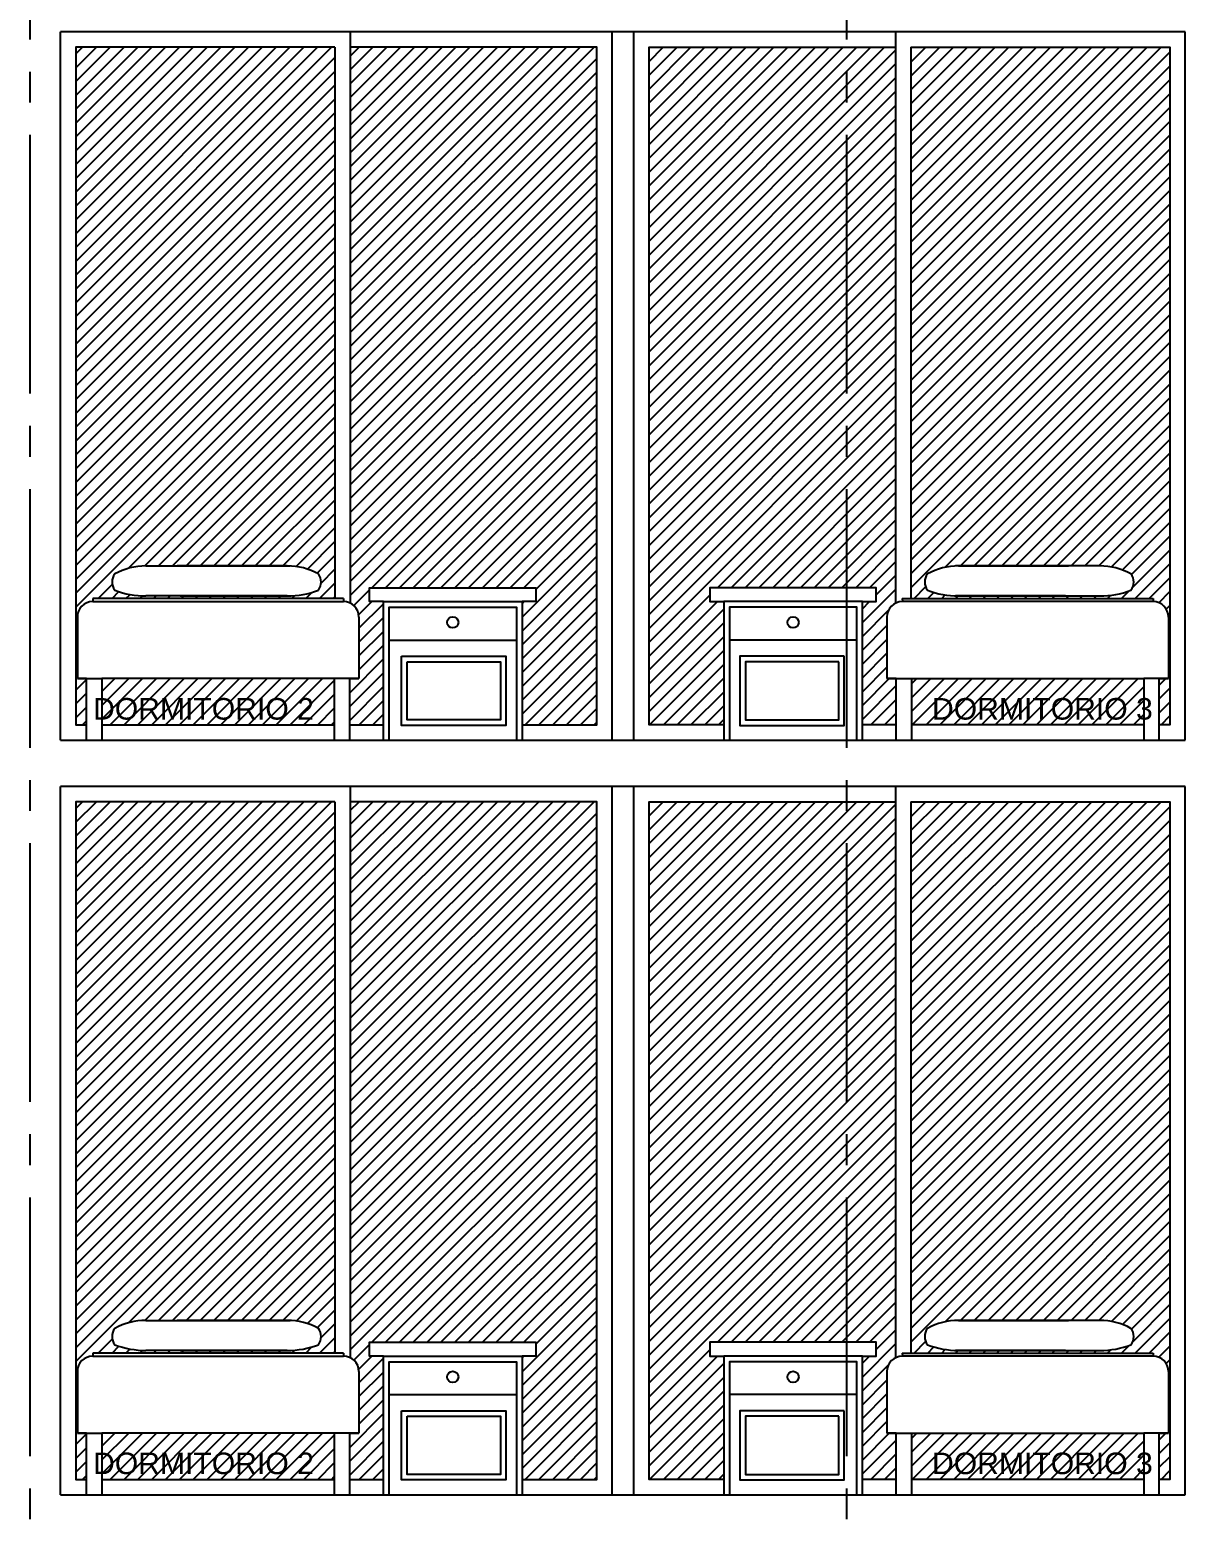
# Model space of a CAD drawing. Header units: millimetres. Extents: x 1217 to 2428, y 234 to 644.
# Drawn here: x 2234.819 to 2238.571, y 389.578 to 394.408 of the extents above; entities that cross this region are included whole.
import ezdxf

# ---------------------------------------------------------------- set-up
doc = ezdxf.new("R2010")
doc.units = ezdxf.units.MM
doc.linetypes.add('ACAD_ISO04W100', pattern=[30, 24, -3, 0, -3])
for name, color, linetype in [('0.1', 251, 'Continuous'), ('0.3', 6, 'Continuous'), ('Ejes', 8, 'Continuous'), ('MURO', 5, 'Continuous'), ('Texto', 1, 'Continuous')]:
    doc.layers.add(name, color=color, linetype=linetype)
doc.styles.get("Standard").update_dxf_attribs({"font": 'arial.ttf'})
pattern_1 = [(45, (422.4179387353875, -307.523548865638), (-0.02245064030267288, 0.02245064030267288), [])]
pattern_2 = [(45, (422.4179387353875, -305.0735486645704), (-0.02245064030267288, 0.02245064030267288), [])]

msp = doc.modelspace()

# ---------------------------------------------------------------- hatches: boundary and pattern name
at = {"layer": '0.1', "ltscale": 3}
h = msp.add_hatch(dxfattribs=at)
h.set_pattern_fill('ANSI31', color=256, scale=0.01)
h.set_pattern_definition(pattern_2)
edge = h.paths.add_edge_path()
edge.add_line((2235.809509860876, 394.3509925450456), (2234.968528561855, 394.3509925450456))
edge.add_line((2234.968528561855, 394.3509925450456), (2234.973099947954, 392.5009925454182))
edge.add_arc((2235.023099947954, 392.5009925454179), 0.0500000000001819, 90, 179.9999999997395, ccw=False)
edge.add_line((2235.023099947954, 392.5509925454181), (2235.023086129455, 392.5609925449453))
edge.add_line((2235.023086129455, 392.5609925449453), (2235.809509860876, 392.5609925454336))
edge.add_line((2235.809509860876, 392.5609925454336), (2235.809509860876, 394.3509925450456))
edge = h.paths.add_edge_path(flags=16)
edge.add_arc((2235.721483862543, 392.6145579475234), 0.04346014252858307, 322.3584972331713, 397.6415043925066)
edge.add_arc((2235.654944005065, 392.4562079557489), 0.2106576962042713, 61.3648222440488, 89.99999970130179)
edge.add_line((2235.654944006163, 392.6668656519531), (2235.297499618136, 392.6668656538499))
edge.add_line((2235.297499618136, 392.6668656538499), (2235.19590087464, 392.6668656538158))
edge.add_arc((2235.195900879705, 392.4562079576109), 0.2106576962048622, 90.0000013774749, 118.6351777559782)
edge.add_arc((2235.129361022226, 392.6145579493864), 0.04346014252840516, 142.3584956078494, 217.6415027675509)
edge.add_arc((2235.195900879704, 392.8537113336161), 0.2842281515700908, 249.1951985566897, 269.9999997013402)
edge.add_line((2235.195900878223, 392.569483182046), (2235.654944003854, 392.5694831801834))
edge.add_arc((2235.654944005065, 392.8537113317564), 0.284228151572961, 269.9999997558837, 290.8048014431884)
h.paths.add_polyline_path([(2235.807499947892, 392.3009925447271), (2235.053099947924, 392.300992544288), (2235.053099947924, 392.1509925450456), (2235.807499947892, 392.1509925450456)])
h.paths.add_polyline_path([(2235.003099947935, 392.3009925452319), (2234.973099947907, 392.3009925452319), (2234.973099947907, 392.5009925642814), (2234.968528561855, 394.3509925450456), (2234.968528561855, 392.1509925450456), (2235.003099947935, 392.1509925450456)])
edge = h.paths.add_edge_path()
edge.add_line((2236.659894773511, 394.3509925450456), (2235.859509860876, 394.3509925450456))
edge.add_line((2235.859509860876, 394.3509925450456), (2235.859509860876, 392.5458875755336))
edge.add_arc((2235.837499947861, 392.5009925454185), 0.04999999999972937, -3.257127900724299e-10, 63.88346839328062, ccw=False)
edge.add_line((2235.887499947861, 392.5009925454182), (2235.887499947908, 392.3009925452319))
edge.add_line((2235.887499947908, 392.3009925452319), (2235.85749994788, 392.3009925452319))
edge.add_line((2235.85749994788, 392.3009925452319), (2235.85749994788, 392.1509925450456))
edge.add_line((2235.85749994788, 392.1509925450456), (2235.967317507944, 392.1509925450456))
edge.add_line((2235.967317507944, 392.1509925450456), (2235.967317507944, 392.5509925438424))
edge.add_line((2235.967317507944, 392.5509925438424), (2235.922317507902, 392.5509925438424))
edge.add_line((2235.922317507902, 392.5509925438424), (2235.922317507902, 392.5959925437679))
edge.add_line((2235.922317507902, 392.5959925437679), (2236.417317507897, 392.5959925437679))
edge.add_line((2236.417317507897, 392.5959925437679), (2236.462317507939, 392.5959925437679))
edge.add_line((2236.462317507939, 392.5959925437679), (2236.462317507939, 392.5509925438424))
edge.add_line((2236.462317507939, 392.5509925438424), (2236.417317507897, 392.5509925438424))
edge.add_line((2236.417317507897, 392.5509925438424), (2236.417317507897, 392.1509925450456))
edge.add_line((2236.417317507897, 392.1509925450456), (2236.659894773511, 392.1509925450456))
edge.add_line((2236.659894773511, 392.1509925450456), (2236.659894773511, 394.3509925450456))
h = msp.add_hatch(dxfattribs=at)
h.set_pattern_fill('ANSI31', color=256, scale=0.01)
h.set_pattern_definition(pattern_2)
edge = h.paths.add_edge_path()
edge.add_line((2237.680279686146, 394.3509925450456), (2238.521260985167, 394.3509925450456))
edge.add_line((2238.521260985167, 394.3509925450456), (2238.516689599068, 392.5009925454182))
edge.add_arc((2238.466689599068, 392.5009925454179), 0.0500000000001819, 360.0000000002606, 450)
edge.add_line((2238.466689599068, 392.5509925454181), (2238.466703417567, 392.5609925449453))
edge.add_line((2238.466703417567, 392.5609925449453), (2237.680279686146, 392.5609925454336))
edge.add_line((2237.680279686146, 392.5609925454336), (2237.680279686146, 394.3509925450456))
edge = h.paths.add_edge_path(flags=16)
edge.add_arc((2237.768305684479, 392.6145579475234), 0.04346014252858307, 142.3584956074934, 217.6415027668287, ccw=False)
edge.add_arc((2237.834845541957, 392.4562079557489), 0.2106576962042713, 450.0000002986982, 478.6351777559512, ccw=False)
edge.add_line((2237.834845540859, 392.6668656519531), (2238.192289928887, 392.6668656538499))
edge.add_line((2238.192289928887, 392.6668656538499), (2238.293888672382, 392.6668656538158))
edge.add_arc((2238.293888667317, 392.4562079576109), 0.2106576962048622, 421.36482224402175, 449.9999986225251, ccw=False)
edge.add_arc((2238.360428524796, 392.6145579493864), 0.04346014252840516, 322.3584972324491, 397.6415043921505, ccw=False)
edge.add_arc((2238.293888667318, 392.8537113336161), 0.2842281515700908, 270.0000002986598, 290.8048014433102, ccw=False)
edge.add_line((2238.293888668799, 392.569483182046), (2237.834845543168, 392.5694831801834))
edge.add_arc((2237.834845541957, 392.8537113317564), 0.284228151572961, 249.1951985568116, 270.0000002441164, ccw=False)
h.paths.add_polyline_path([(2237.68228959913, 392.3009925447271), (2238.436689599098, 392.300992544288), (2238.436689599098, 392.1509925450456), (2237.68228959913, 392.1509925450456)])
h.paths.add_polyline_path([(2238.486689599087, 392.3009925452319), (2238.516689599115, 392.3009925452319), (2238.516689599115, 392.5009925642814), (2238.521260985167, 394.3509925450456), (2238.521260985167, 392.1509925450456), (2238.486689599087, 392.1509925450456)])
edge = h.paths.add_edge_path()
edge.add_line((2236.829894773511, 394.3509925450456), (2237.630279686146, 394.3509925450456))
edge.add_line((2237.630279686146, 394.3509925450456), (2237.630279686146, 392.5458875755336))
edge.add_arc((2237.652289599161, 392.5009925454185), 0.04999999999972937, 476.1165316067194, 540.0000000003257)
edge.add_line((2237.602289599161, 392.5009925454182), (2237.602289599114, 392.3009925452319))
edge.add_line((2237.602289599114, 392.3009925452319), (2237.632289599142, 392.3009925452319))
edge.add_line((2237.632289599142, 392.3009925452319), (2237.632289599142, 392.1509925450456))
edge.add_line((2237.632289599142, 392.1509925450456), (2237.522472039078, 392.1509925450456))
edge.add_line((2237.522472039078, 392.1509925450456), (2237.522472039078, 392.5509925438424))
edge.add_line((2237.522472039078, 392.5509925438424), (2237.56747203912, 392.5509925438424))
edge.add_line((2237.56747203912, 392.5509925438424), (2237.56747203912, 392.5959925437679))
edge.add_line((2237.56747203912, 392.5959925437679), (2237.072472039125, 392.5959925437679))
edge.add_line((2237.072472039125, 392.5959925437679), (2237.027472039083, 392.5959925437679))
edge.add_line((2237.027472039083, 392.5959925437679), (2237.027472039083, 392.5509925438424))
edge.add_line((2237.027472039083, 392.5509925438424), (2237.072472039125, 392.5509925438424))
edge.add_line((2237.072472039125, 392.5509925438424), (2237.072472039125, 392.1509925450456))
edge.add_line((2237.072472039125, 392.1509925450456), (2236.829894773511, 392.1509925450456))
edge.add_line((2236.829894773511, 392.1509925450456), (2236.829894773511, 394.3509925450456))
h = msp.add_hatch(dxfattribs=at)
h.set_pattern_fill('ANSI31', color=256, scale=0.01)
h.set_pattern_definition(pattern_1)
edge = h.paths.add_edge_path()
edge.add_line((2235.809509860876, 391.9009923439781), (2234.968528561855, 391.9009923439781))
edge.add_line((2234.968528561855, 391.9009923439781), (2234.973099947954, 390.0509923443506))
edge.add_arc((2235.023099947954, 390.0509923443504), 0.0500000000001819, 90, 179.9999999997395, ccw=False)
edge.add_line((2235.023099947954, 390.1009923443506), (2235.023086129455, 390.1109923438777))
edge.add_line((2235.023086129455, 390.1109923438777), (2235.809509860876, 390.110992344366))
edge.add_line((2235.809509860876, 390.110992344366), (2235.809509860876, 391.9009923439781))
edge = h.paths.add_edge_path(flags=16)
edge.add_arc((2235.721483862543, 390.1645577464558), 0.04346014252858307, 322.3584972331713, 397.6415043925066)
edge.add_arc((2235.654944005065, 390.0062077546813), 0.2106576962042713, 61.3648222440488, 89.99999970130179)
edge.add_line((2235.654944006163, 390.2168654508856), (2235.297499618136, 390.2168654527823))
edge.add_line((2235.297499618136, 390.2168654527823), (2235.19590087464, 390.2168654527482))
edge.add_arc((2235.195900879705, 390.0062077565433), 0.2106576962048622, 90.0000013774749, 118.6351777559782)
edge.add_arc((2235.129361022226, 390.1645577483188), 0.04346014252840516, 142.3584956078494, 217.6415027675509)
edge.add_arc((2235.195900879704, 390.4037111325486), 0.2842281515700908, 249.1951985566897, 269.9999997013402)
edge.add_line((2235.195900878223, 390.1194829809785), (2235.654944003854, 390.1194829791158))
edge.add_arc((2235.654944005065, 390.4037111306888), 0.284228151572961, 269.9999997558837, 290.8048014431884)
h.paths.add_polyline_path([(2235.807499947892, 389.8509923436596), (2235.053099947924, 389.8509923432204), (2235.053099947924, 389.700992343978), (2235.807499947892, 389.700992343978)])
h.paths.add_polyline_path([(2235.003099947935, 389.8509923441644), (2234.973099947907, 389.8509923441644), (2234.973099947907, 390.0509923632139), (2234.968528561855, 391.9009923439781), (2234.968528561855, 389.700992343978), (2235.003099947935, 389.700992343978)])
edge = h.paths.add_edge_path()
edge.add_line((2236.659894773511, 391.9009923439781), (2235.859509860876, 391.9009923439781))
edge.add_line((2235.859509860876, 391.9009923439781), (2235.859509860876, 390.095887374466))
edge.add_arc((2235.837499947861, 390.0509923443509), 0.04999999999972937, -3.257127900724299e-10, 63.88346839328062, ccw=False)
edge.add_line((2235.887499947861, 390.0509923443506), (2235.887499947908, 389.8509923441644))
edge.add_line((2235.887499947908, 389.8509923441644), (2235.85749994788, 389.8509923441644))
edge.add_line((2235.85749994788, 389.8509923441644), (2235.85749994788, 389.700992343978))
edge.add_line((2235.85749994788, 389.700992343978), (2235.967317507944, 389.700992343978))
edge.add_line((2235.967317507944, 389.700992343978), (2235.967317507944, 390.1009923427749))
edge.add_line((2235.967317507944, 390.1009923427749), (2235.922317507902, 390.1009923427749))
edge.add_line((2235.922317507902, 390.1009923427749), (2235.922317507902, 390.1459923427004))
edge.add_line((2235.922317507902, 390.1459923427004), (2236.417317507897, 390.1459923427004))
edge.add_line((2236.417317507897, 390.1459923427004), (2236.462317507939, 390.1459923427004))
edge.add_line((2236.462317507939, 390.1459923427004), (2236.462317507939, 390.1009923427749))
edge.add_line((2236.462317507939, 390.1009923427749), (2236.417317507897, 390.1009923427749))
edge.add_line((2236.417317507897, 390.1009923427749), (2236.417317507897, 389.700992343978))
edge.add_line((2236.417317507897, 389.700992343978), (2236.659894773511, 389.700992343978))
edge.add_line((2236.659894773511, 389.700992343978), (2236.659894773511, 391.9009923439781))
h = msp.add_hatch(dxfattribs=at)
h.set_pattern_fill('ANSI31', color=256, scale=0.01)
h.set_pattern_definition(pattern_1)
edge = h.paths.add_edge_path()
edge.add_line((2237.680279686146, 391.9009923439781), (2238.521260985167, 391.9009923439781))
edge.add_line((2238.521260985167, 391.9009923439781), (2238.516689599068, 390.0509923443506))
edge.add_arc((2238.466689599068, 390.0509923443504), 0.0500000000001819, 360.0000000002606, 450)
edge.add_line((2238.466689599068, 390.1009923443506), (2238.466703417567, 390.1109923438777))
edge.add_line((2238.466703417567, 390.1109923438777), (2237.680279686146, 390.110992344366))
edge.add_line((2237.680279686146, 390.110992344366), (2237.680279686146, 391.9009923439781))
edge = h.paths.add_edge_path(flags=16)
edge.add_arc((2237.768305684479, 390.1645577464558), 0.04346014252858307, 142.3584956074934, 217.6415027668287, ccw=False)
edge.add_arc((2237.834845541957, 390.0062077546813), 0.2106576962042713, 450.0000002986982, 478.6351777559512, ccw=False)
edge.add_line((2237.834845540859, 390.2168654508856), (2238.192289928887, 390.2168654527823))
edge.add_line((2238.192289928887, 390.2168654527823), (2238.293888672382, 390.2168654527482))
edge.add_arc((2238.293888667317, 390.0062077565433), 0.2106576962048622, 421.36482224402175, 449.9999986225251, ccw=False)
edge.add_arc((2238.360428524796, 390.1645577483188), 0.04346014252840516, 322.3584972324491, 397.6415043921505, ccw=False)
edge.add_arc((2238.293888667318, 390.4037111325486), 0.2842281515700908, 270.0000002986598, 290.8048014433102, ccw=False)
edge.add_line((2238.293888668799, 390.1194829809785), (2237.834845543168, 390.1194829791158))
edge.add_arc((2237.834845541957, 390.4037111306888), 0.284228151572961, 249.1951985568116, 270.0000002441164, ccw=False)
h.paths.add_polyline_path([(2237.68228959913, 389.8509923436596), (2238.436689599098, 389.8509923432204), (2238.436689599098, 389.700992343978), (2237.68228959913, 389.700992343978)])
h.paths.add_polyline_path([(2238.486689599087, 389.8509923441644), (2238.516689599115, 389.8509923441644), (2238.516689599115, 390.0509923632139), (2238.521260985167, 391.9009923439781), (2238.521260985167, 389.700992343978), (2238.486689599087, 389.700992343978)])
edge = h.paths.add_edge_path()
edge.add_line((2236.829894773511, 391.9009923439781), (2237.630279686146, 391.9009923439781))
edge.add_line((2237.630279686146, 391.9009923439781), (2237.630279686146, 390.095887374466))
edge.add_arc((2237.652289599161, 390.0509923443509), 0.04999999999972937, 476.1165316067194, 540.0000000003257)
edge.add_line((2237.602289599161, 390.0509923443506), (2237.602289599114, 389.8509923441644))
edge.add_line((2237.602289599114, 389.8509923441644), (2237.632289599142, 389.8509923441644))
edge.add_line((2237.632289599142, 389.8509923441644), (2237.632289599142, 389.700992343978))
edge.add_line((2237.632289599142, 389.700992343978), (2237.522472039078, 389.700992343978))
edge.add_line((2237.522472039078, 389.700992343978), (2237.522472039078, 390.1009923427749))
edge.add_line((2237.522472039078, 390.1009923427749), (2237.56747203912, 390.1009923427749))
edge.add_line((2237.56747203912, 390.1009923427749), (2237.56747203912, 390.1459923427004))
edge.add_line((2237.56747203912, 390.1459923427004), (2237.072472039125, 390.1459923427004))
edge.add_line((2237.072472039125, 390.1459923427004), (2237.027472039083, 390.1459923427004))
edge.add_line((2237.027472039083, 390.1459923427004), (2237.027472039083, 390.1009923427749))
edge.add_line((2237.027472039083, 390.1009923427749), (2237.072472039125, 390.1009923427749))
edge.add_line((2237.072472039125, 390.1009923427749), (2237.072472039125, 389.700992343978))
edge.add_line((2237.072472039125, 389.700992343978), (2236.829894773511, 389.700992343978))
edge.add_line((2236.829894773511, 389.700992343978), (2236.829894773511, 391.9009923439781))

# ---------------------------------------------------------------- linework, layer by layer
at = {"layer": '0.1', "linetype": 'ByBlock'}
for p, q in [((2235.83749994792, 392.560992545451, -3.203780983123054e-07), (2235.023086129455, 392.5609925449453, -3.203780983123054e-07)), ((2235.023099947955, 392.5509925443006, -3.203780983123054e-07), (2235.837486129419, 392.5509925443006, -3.203780983123054e-07)), ((2237.652289599102, 392.560992545451, -3.203780983123054e-07), (2238.466703417567, 392.5609925449453, -3.203780983123054e-07)), ((2238.466689599067, 392.5509925443006, -3.203780983123054e-07), (2237.652303417603, 392.5509925443006, -3.203780983123054e-07)), ((2234.973099947907, 392.5009925454182, -2.901142928210344e-07), (2234.973099947907, 392.3009925452319, -2.901142928210344e-07)), ((2235.887499947908, 392.5009925454182, -2.901142928210344e-07), (2235.887499947908, 392.3009925452319, -2.901142928210344e-07)), ((2237.602289599114, 392.5009925454182, -2.901142928210344e-07), (2237.602289599114, 392.3009925452319, -2.901142928210344e-07)), ((2238.516689599115, 392.5009925454182, -2.901142928210344e-07), (2238.516689599115, 392.3009925452319, -2.901142928210344e-07)), ((2234.973099947907, 392.3009925452319, -2.901142928210344e-07), (2235.053099947924, 392.3009925452319, -2.901142928210344e-07)), ((2235.003099947935, 392.3009925452319, -2.901142928210344e-07), (2234.973099947907, 392.3009925452319, -2.901142928210344e-07)), ((2235.003099947935, 392.1009925450456, -2.901142928210344e-07), (2235.003099947935, 392.3009925452319, -2.901142928210344e-07)), ((2235.053099947924, 392.3009925452319, -2.901142928210344e-07), (2235.053099947924, 392.1009925450456, -2.901142928210344e-07)), ((2235.887499947908, 392.3009925447737, -3.203780983123054e-07), (2235.053099947923, 392.300992544288, -3.203780983123054e-07)), ((2235.887499947908, 392.3009925452319, -2.901142928210344e-07), (2235.807499947892, 392.3009925452319, -2.901142928210344e-07)), ((2235.85749994788, 392.3009925452319, -2.901142928210344e-07), (2235.887499947908, 392.3009925452319, -2.901142928210344e-07)), ((2235.85749994788, 392.1009925450456, -2.901142928210344e-07), (2235.85749994788, 392.3009925452319, -2.901142928210344e-07)), ((2237.602289599114, 392.3009925452319, -2.901142928210344e-07), (2237.68228959913, 392.3009925452319, -2.901142928210344e-07)), ((2237.632289599142, 392.3009925452319, -2.901142928210344e-07), (2237.602289599114, 392.3009925452319, -2.901142928210344e-07)), ((2237.602289599114, 392.3009925447737, -3.203780983123054e-07), (2238.436689599099, 392.300992544288, -3.203780983123054e-07)), ((2237.632289599142, 392.1009925450456, -2.901142928210344e-07), (2237.632289599142, 392.3009925452319, -2.901142928210344e-07)), ((2238.436689599098, 392.3009925452319, -2.901142928210344e-07), (2238.436689599098, 392.1009925450456, -2.901142928210344e-07)), ((2238.516689599115, 392.3009925452319, -2.901142928210344e-07), (2238.436689599098, 392.3009925452319, -2.901142928210344e-07)), ((2238.486689599087, 392.3009925452319, -2.901142928210344e-07), (2238.516689599115, 392.3009925452319, -2.901142928210344e-07)), ((2238.486689599087, 392.1009925450456, -2.901142928210344e-07), (2238.486689599087, 392.3009925452319, -2.901142928210344e-07)), ((2235.83749994792, 390.1109923443834, -3.203780983123054e-07), (2235.023086129455, 390.1109923438777, -3.203780983123054e-07)), ((2235.023099947955, 390.100992343233, -3.203780983123054e-07), (2235.837486129419, 390.100992343233, -3.203780983123054e-07)), ((2237.652289599102, 390.1109923443834, -3.203780983123054e-07), (2238.466703417567, 390.1109923438777, -3.203780983123054e-07)), ((2238.466689599067, 390.100992343233, -3.203780983123054e-07), (2237.652303417603, 390.100992343233, -3.203780983123054e-07)), ((2234.973099947907, 390.0509923443506, -2.901142928210344e-07), (2234.973099947907, 389.8509923441644, -2.901142928210344e-07)), ((2235.887499947908, 390.0509923443506, -2.901142928210344e-07), (2235.887499947908, 389.8509923441644, -2.901142928210344e-07)), ((2237.602289599114, 390.0509923443506, -2.901142928210344e-07), (2237.602289599114, 389.8509923441644, -2.901142928210344e-07)), ((2238.516689599115, 390.0509923443506, -2.901142928210344e-07), (2238.516689599115, 389.8509923441644, -2.901142928210344e-07)), ((2234.973099947907, 389.8509923441644, -2.901142928210344e-07), (2235.053099947924, 389.8509923441644, -2.901142928210344e-07)), ((2235.003099947935, 389.8509923441644, -2.901142928210344e-07), (2234.973099947907, 389.8509923441644, -2.901142928210344e-07)), ((2235.003099947935, 389.6509923439781, -2.901142928210344e-07), (2235.003099947935, 389.8509923441644, -2.901142928210344e-07)), ((2235.887499947908, 389.8509923437062, -3.203780983123054e-07), (2235.053099947923, 389.8509923432204, -3.203780983123054e-07)), ((2235.053099947924, 389.8509923441644, -2.901142928210344e-07), (2235.053099947924, 389.6509923439781, -2.901142928210344e-07)), ((2235.887499947908, 389.8509923441644, -2.901142928210344e-07), (2235.807499947892, 389.8509923441644, -2.901142928210344e-07)), ((2235.85749994788, 389.8509923441644, -2.901142928210344e-07), (2235.887499947908, 389.8509923441644, -2.901142928210344e-07)), ((2235.85749994788, 389.6509923439781, -2.901142928210344e-07), (2235.85749994788, 389.8509923441644, -2.901142928210344e-07)), ((2237.602289599114, 389.8509923441644, -2.901142928210344e-07), (2237.68228959913, 389.8509923441644, -2.901142928210344e-07)), ((2237.602289599114, 389.8509923437062, -3.203780983123054e-07), (2238.436689599099, 389.8509923432204, -3.203780983123054e-07)), ((2237.632289599142, 389.8509923441644, -2.901142928210344e-07), (2237.602289599114, 389.8509923441644, -2.901142928210344e-07)), ((2237.632289599142, 389.6509923439781, -2.901142928210344e-07), (2237.632289599142, 389.8509923441644, -2.901142928210344e-07)), ((2238.436689599098, 389.8509923441644, -2.901142928210344e-07), (2238.436689599098, 389.6509923439781, -2.901142928210344e-07)), ((2238.516689599115, 389.8509923441644, -2.901142928210344e-07), (2238.436689599098, 389.8509923441644, -2.901142928210344e-07)), ((2238.486689599087, 389.8509923441644, -2.901142928210344e-07), (2238.516689599115, 389.8509923441644, -2.901142928210344e-07)), ((2238.486689599087, 389.6509923439781, -2.901142928210344e-07), (2238.486689599087, 389.8509923441644, -2.901142928210344e-07))]:
    msp.add_line(p, q, dxfattribs=at)
at = {"layer": '0.1'}
for p, q in [((2235.807499947892, 392.3009925452319, -2.901142928210344e-07), (2235.807499947892, 392.1009925450456, -2.901142928210344e-07)), ((2237.68228959913, 392.3009925452319, -2.901142928210344e-07), (2237.68228959913, 392.1009925450456, -2.901142928210344e-07)), ((2235.807499947892, 389.8509923441644, -2.901142928210344e-07), (2235.807499947892, 389.6509923439781, -2.901142928210344e-07)), ((2237.68228959913, 389.8509923441644, -2.901142928210344e-07), (2237.68228959913, 389.6509923439781, -2.901142928210344e-07))]:
    msp.add_line(p, q, dxfattribs=at)
at = {"layer": '0.1', "ltscale": 3, "elevation": -3.203780983123054e-07}
for points in [[(2235.859509860876, 394.4009925450456), (2235.859509860876, 392.5458875755336)], [(2237.630279686146, 394.4009925450456), (2237.630279686146, 392.5458875755336)], [(2235.809509860876, 394.3509925450456), (2234.968528561855, 394.3509925450456), (2234.968528561855, 392.1509925450456), (2235.003099947935, 392.1509925450456)], [(2235.809509860876, 394.3509925450456), (2235.809509860876, 392.5609925454336)], [(2236.417317507897, 392.1509925450456), (2236.659894773511, 392.1509925450456), (2236.659894773511, 394.3509925450456), (2235.859509860876, 394.3509925450456)], [(2237.072472039125, 392.1509925450456), (2236.829894773511, 392.1509925450456), (2236.829894773511, 394.3509925450456), (2237.630279686146, 394.3509925450456)], [(2237.680279686146, 394.3509925450456), (2238.521260985167, 394.3509925450456), (2238.521260985167, 392.1509925450456), (2238.486689599087, 392.1509925450456)], [(2237.680279686146, 394.3509925450456), (2237.680279686146, 392.5609925454336)], [(2235.053099947924, 392.1509925450456), (2235.807499947892, 392.1509925450456)], [(2235.85749994788, 392.1509925450456), (2235.967317507944, 392.1509925450456)], [(2237.632289599142, 392.1509925450456), (2237.522472039078, 392.1509925450456)], [(2238.436689599098, 392.1509925450456), (2237.68228959913, 392.1509925450456)], [(2235.859509860876, 391.950992343978), (2235.859509860876, 390.095887374466)], [(2237.630279686146, 391.950992343978), (2237.630279686146, 390.095887374466)], [(2235.809509860876, 391.9009923439781), (2234.968528561855, 391.9009923439781), (2234.968528561855, 389.700992343978), (2235.003099947935, 389.700992343978)], [(2235.809509860876, 391.9009923439781), (2235.809509860876, 390.110992344366)], [(2236.417317507897, 389.700992343978), (2236.659894773511, 389.700992343978), (2236.659894773511, 391.9009923439781), (2235.859509860876, 391.9009923439781)], [(2237.072472039125, 389.700992343978), (2236.829894773511, 389.700992343978), (2236.829894773511, 391.9009923439781), (2237.630279686146, 391.9009923439781)], [(2237.680279686146, 391.9009923439781), (2238.521260985167, 391.9009923439781), (2238.521260985167, 389.700992343978), (2238.486689599087, 389.700992343978)], [(2237.680279686146, 391.9009923439781), (2237.680279686146, 390.110992344366)], [(2235.053099947924, 389.700992343978), (2235.807499947892, 389.700992343978)], [(2235.85749994788, 389.700992343978), (2235.967317507944, 389.700992343978)], [(2237.632289599142, 389.700992343978), (2237.522472039078, 389.700992343978)], [(2238.436689599098, 389.700992343978), (2237.68228959913, 389.700992343978)]]:
    msp.add_lwpolyline(points, dxfattribs=at)
at = {"layer": '0.1'}
for points, elevation in [([(2235.195869021408, 392.6668656514069), (2235.664698356502, 392.6668656538499)], -3.203780983123054e-07), ([(2235.654944005065, 392.6668656519872), (2235.297499618136, 392.6668656538499)], -2.901142928210344e-07), ([(2238.293920525614, 392.6668656514069), (2237.82509119052, 392.6668656538499)], -3.203780983123054e-07), ([(2237.834845541957, 392.6668656519872), (2238.192289928887, 392.6668656538499)], -2.901142928210344e-07), ([(2235.654944005065, 392.5694831800905), (2235.195885126147, 392.5694831824827)], -2.901142928210344e-07), ([(2235.307253969572, 392.5694831800905), (2235.664698356502, 392.5694831819532)], -3.203780983123054e-07), ([(2238.18253557745, 392.5694831800905), (2237.82509119052, 392.5694831819532)], -3.203780983123054e-07), ([(2237.834845541957, 392.5694831800905), (2238.293904420875, 392.5694831824827)], -2.901142928210344e-07), ([(2235.195869021408, 390.2168654503393), (2235.664698356502, 390.2168654527823)], -3.203780983123054e-07), ([(2235.654944005065, 390.2168654509197), (2235.297499618136, 390.2168654527823)], -2.901142928210344e-07), ([(2238.293920525614, 390.2168654503393), (2237.82509119052, 390.2168654527823)], -3.203780983123054e-07), ([(2237.834845541957, 390.2168654509197), (2238.192289928887, 390.2168654527823)], -2.901142928210344e-07), ([(2235.654944005065, 390.119482979023), (2235.195885126147, 390.1194829814152)], -2.901142928210344e-07), ([(2235.307253969572, 390.119482979023), (2235.664698356502, 390.1194829808856)], -3.203780983123054e-07), ([(2238.18253557745, 390.119482979023), (2237.82509119052, 390.1194829808856)], -3.203780983123054e-07), ([(2237.834845541957, 390.119482979023), (2238.293904420875, 390.1194829814152)], -2.901142928210344e-07)]:
    msp.add_lwpolyline(points, dxfattribs=dict(at, elevation=elevation))
at = {"layer": '0.1', "linetype": 'ByBlock'}
for points, elevation in [([(2235.967317507944, 392.5509925438424), (2235.922317507902, 392.5509925438424), (2235.922317507902, 392.5959925437679), (2236.417317507897, 392.5959925437679), (2236.462317507939, 392.5959925437679), (2236.462317507939, 392.5509925438424), (2236.417317507897, 392.5509925438424)], -3.211658340565121e-07), ([(2237.522472039078, 392.5509925438424), (2237.56747203912, 392.5509925438424), (2237.56747203912, 392.5959925437679), (2237.072472039125, 392.5959925437679), (2237.027472039083, 392.5959925437679), (2237.027472039083, 392.5509925438424), (2237.072472039125, 392.5509925438424)], -3.211658340565121e-07), ([(2235.023086129455, 392.5609925450084), (2235.023099947954, 392.5509925452319)], -2.901142928210344e-07), ([(2235.83749994792, 392.5609925450084), (2235.837486129421, 392.5509925452319)], -2.901142928210344e-07), ([(2235.967317507944, 392.1009925445875), (2235.967317507944, 392.5509925438424), (2236.417317507897, 392.5509925438424), (2236.417317507897, 392.1009925445875)], -3.211658340565121e-07), ([(2235.985317507867, 392.1009925445875), (2235.985317507867, 392.5329925446173), (2236.399317507857, 392.5329925446173), (2236.399317507857, 392.1009925445875)], -3.211658340565121e-07), ([(2237.522472039078, 392.1009925445875), (2237.522472039078, 392.5509925438424), (2237.072472039125, 392.5509925438424), (2237.072472039125, 392.1009925445875)], -3.211658340565121e-07), ([(2237.504472039155, 392.1009925445875), (2237.504472039155, 392.5329925446173), (2237.090472039165, 392.5329925446173), (2237.090472039165, 392.1009925445875)], -3.211658340565121e-07), ([(2237.652289599102, 392.5609925450084), (2237.652303417601, 392.5509925452319)], -2.901142928210344e-07), ([(2238.466703417567, 392.5609925450084), (2238.466689599068, 392.5509925452319)], -2.901142928210344e-07), ([(2235.985317507867, 392.4260875275692), (2236.399317507857, 392.4260875275692)], -3.170656768153786e-07), ([(2237.504472039155, 392.4260875275692), (2237.090472039165, 392.4260875275692)], -3.170656768153786e-07), ([(2235.967317507944, 390.1009923427749), (2235.922317507902, 390.1009923427749), (2235.922317507902, 390.1459923427004), (2236.417317507897, 390.1459923427004), (2236.462317507939, 390.1459923427004), (2236.462317507939, 390.1009923427749), (2236.417317507897, 390.1009923427749)], -3.211658340565121e-07), ([(2237.522472039078, 390.1009923427749), (2237.56747203912, 390.1009923427749), (2237.56747203912, 390.1459923427004), (2237.072472039125, 390.1459923427004), (2237.027472039083, 390.1459923427004), (2237.027472039083, 390.1009923427749), (2237.072472039125, 390.1009923427749)], -3.211658340565121e-07), ([(2235.023086129455, 390.1109923439408), (2235.023099947954, 390.1009923441644)], -2.901142928210344e-07), ([(2235.83749994792, 390.1109923439408), (2235.837486129421, 390.1009923441644)], -2.901142928210344e-07), ([(2235.967317507944, 389.6509923435199), (2235.967317507944, 390.1009923427749), (2236.417317507897, 390.1009923427749), (2236.417317507897, 389.6509923435199)], -3.211658340565121e-07), ([(2235.985317507867, 389.6509923435199), (2235.985317507867, 390.0829923435497), (2236.399317507857, 390.0829923435497), (2236.399317507857, 389.6509923435199)], -3.211658340565121e-07), ([(2237.522472039078, 389.6509923435199), (2237.522472039078, 390.1009923427749), (2237.072472039125, 390.1009923427749), (2237.072472039125, 389.6509923435199)], -3.211658340565121e-07), ([(2237.504472039155, 389.6509923435199), (2237.504472039155, 390.0829923435497), (2237.090472039165, 390.0829923435497), (2237.090472039165, 389.6509923435199)], -3.211658340565121e-07), ([(2237.652289599102, 390.1109923439408), (2237.652303417601, 390.1009923441644)], -2.901142928210344e-07), ([(2238.466703417567, 390.1109923439408), (2238.466689599068, 390.1009923441644)], -2.901142928210344e-07), ([(2235.985317507867, 389.9760873265016), (2236.399317507857, 389.9760873265016)], -3.170656768153786e-07), ([(2237.504472039155, 389.9760873265016), (2237.090472039165, 389.9760873265016)], -3.170656768153786e-07)]:
    msp.add_lwpolyline(points, dxfattribs=dict(at, elevation=elevation))
at = {"layer": '0.1', "linetype": 'ByBlock', "elevation": -3.170656768153786e-07}
for points in [[(2236.025919327155, 392.3737650188019), (2236.365161879795, 392.3737650188019), (2236.365161879795, 392.1489993175825), (2236.025919327155, 392.1489993175825)], [(2236.043919327195, 392.3557650195768), (2236.347161879755, 392.3557650195768), (2236.347161879755, 392.1669993168076), (2236.043919327195, 392.1669993168076)], [(2237.463870219867, 392.3737650188019), (2237.124627667227, 392.3737650188019), (2237.124627667227, 392.1489993175825), (2237.463870219867, 392.1489993175825)], [(2237.445870219827, 392.3557650195768), (2237.142627667267, 392.3557650195768), (2237.142627667267, 392.1669993168076), (2237.445870219827, 392.1669993168076)], [(2236.025919327155, 389.9237648177344), (2236.365161879795, 389.9237648177344), (2236.365161879795, 389.6989991165149), (2236.025919327155, 389.6989991165149)], [(2237.463870219867, 389.9237648177344), (2237.124627667227, 389.9237648177344), (2237.124627667227, 389.6989991165149), (2237.463870219867, 389.6989991165149)], [(2236.043919327195, 389.9057648185092), (2236.347161879755, 389.9057648185092), (2236.347161879755, 389.7169991157401), (2236.043919327195, 389.7169991157401)], [(2237.445870219827, 389.9057648185092), (2237.142627667267, 389.9057648185092), (2237.142627667267, 389.7169991157401), (2237.445870219827, 389.7169991157401)]]:
    msp.add_lwpolyline(points, close=True, dxfattribs=at)
at = {"layer": '0.1', "linetype": 'ByBlock'}
for centre in [(2236.192317507921, 392.4835575940421, -3.170656768153786e-07), (2237.297472039102, 392.4835575940421, -3.170656768153786e-07), (2236.192317507921, 390.0335573929745, -3.170656768153786e-07), (2237.297472039102, 390.0335573929745, -3.170656768153786e-07)]:
    msp.add_circle(centre, 0.01818143930180339, dxfattribs=at)
at = {"layer": '0.1'}
for centre, radius, start, end in [((2235.129361022226, 392.6145579493863, -2.598504873297634e-07), 0.0434601425285245, 142.358496543553, 217.641503456447), ((2235.195900879704, 392.4562079576102, -2.598504873297634e-07), 0.2106576962055347, 90, 118.6351779363075), ((2235.654944005065, 392.4562079557476, -2.901142928210344e-07), 0.2106576962055347, 61.36482206369252, 90), ((2235.721483862544, 392.6145579475236, -2.901142928210344e-07), 0.0434601425285245, 322.3584965435529, 37.64150345644703), ((2237.768305684478, 392.6145579475236, -2.901142928210344e-07), 0.0434601425285245, 142.3584965435526, 217.6415034564474), ((2237.834845541957, 392.4562079557476, -2.901142928210344e-07), 0.2106576962055347, 90, 118.6351779363075), ((2238.293888667318, 392.4562079576102, -2.598504873297634e-07), 0.2106576962055347, 61.36482206369242, 90), ((2238.360428524796, 392.6145579493863, -2.598504873297634e-07), 0.0434601425285245, 322.3584965435526, 37.64150345644741), ((2235.195900879704, 392.8537113336173, -2.598504873297634e-07), 0.284228151571254, 249.1951986211315, 270), ((2235.654944005065, 392.8537113317547, -2.901142928210344e-07), 0.284228151571254, 270, 290.8048013788684), ((2237.834845541957, 392.8537113317547, -2.901142928210344e-07), 0.284228151571254, 249.1951986211195, 270), ((2238.293888667318, 392.8537113336173, -2.598504873297634e-07), 0.284228151571254, 270, 290.8048013788805), ((2235.195900879704, 390.0062077565427, -2.598504873297634e-07), 0.2106576962055347, 90, 118.6351779363075), ((2235.654944005065, 390.00620775468, -2.901142928210344e-07), 0.2106576962055347, 61.36482206369252, 90), ((2237.834845541957, 390.00620775468, -2.901142928210344e-07), 0.2106576962055347, 90, 118.6351779363075), ((2238.293888667318, 390.0062077565427, -2.598504873297634e-07), 0.2106576962055347, 61.36482206369243, 90), ((2235.129361022226, 390.1645577483187, -2.598504873297634e-07), 0.0434601425285245, 142.3584965435529, 217.6415034564471), ((2235.721483862544, 390.1645577464561, -2.901142928210344e-07), 0.0434601425285245, 322.3584965435529, 37.64150345644705), ((2237.768305684478, 390.1645577464561, -2.901142928210344e-07), 0.0434601425285245, 142.3584965435526, 217.6415034564474), ((2238.360428524796, 390.1645577483187, -2.598504873297634e-07), 0.0434601425285245, 322.3584965435526, 37.64150345644741), ((2235.195900879704, 390.4037111325497, -2.598504873297634e-07), 0.284228151571254, 249.1951986211315, 270), ((2235.654944005065, 390.4037111306871, -2.901142928210344e-07), 0.284228151571254, 270, 290.8048013788684), ((2237.834845541957, 390.4037111306871, -2.901142928210344e-07), 0.284228151571254, 249.1951986211195, 270), ((2238.293888667318, 390.4037111325497, -2.598504873297634e-07), 0.284228151571254, 270, 290.8048013788805)]:
    msp.add_arc(centre, radius, start, end, dxfattribs=at)
at = {"layer": '0.1', "linetype": 'ByBlock'}
for centre, start, end in [((2235.023099947954, 392.5009925454182, -2.901142928210344e-07), 90, 180), ((2235.837499947861, 392.5009925454182, -2.901142928210344e-07), 0, 90), ((2237.652289599161, 392.5009925454182, -2.901142928210344e-07), 90, 180), ((2238.466689599068, 392.5009925454182, -2.901142928210344e-07), 0, 90), ((2235.023099947954, 390.0509923443506, -2.901142928210344e-07), 90, 180), ((2235.837499947861, 390.0509923443506, -2.901142928210344e-07), 0, 90), ((2237.652289599161, 390.0509923443506, -2.901142928210344e-07), 90, 180), ((2238.466689599068, 390.0509923443506, -2.901142928210344e-07), 0, 90)]:
    msp.add_arc(centre, 0.05, start, end, dxfattribs=at)
at = {"layer": '0.3', "ltscale": 3}
for points, elevation in [([(2236.709894773511, 392.1009925450456), (2236.709894773511, 394.4009927461131)], -2.468587891764807e-07), ([(2236.779894773511, 392.1009925450456), (2236.779894773511, 394.4009927461131)], -2.46686565757219e-07), ([(2236.709894773511, 389.6509923439781), (2236.709894773511, 391.9509925450456)], -2.468587891764807e-07), ([(2236.779894773511, 389.6509923439781), (2236.779894773511, 391.9509925450456)], -2.46686565757219e-07)]:
    msp.add_lwpolyline(points, dxfattribs=dict(at, elevation=elevation))
at = {"layer": 'Ejes', "linetype": 'ACAD_ISO04W100', "ltscale": 0.035}
for points, elevation in [([(2234.818529225468, 400.966637271952), (2234.818529225468, 371.9865972006809)], -2.88443378748819e-07), ([(2237.470665354315, 400.966637271952), (2237.470665354315, 371.9856876156734)], -2.302346991118128e-07)]:
    msp.add_lwpolyline(points, dxfattribs=dict(at, elevation=elevation))
at = {"layer": 'MURO', "ltscale": 3}
for points, elevation in [([(2234.918528561855, 392.1009925450456), (2234.918528561854, 394.4009927461131)], -2.930730401715489e-07), ([(2238.571088173407, 394.4009927461131), (2234.918528561855, 394.4009927461131)], -3.126565208273516e-07), ([(2238.571088173407, 394.4009927461128), (2234.918528561855, 394.400992746113)], -2.853021549640859e-07), ([(2238.571088173407, 392.1009925450456), (2238.571088173407, 394.4009927461131)], -2.956956784061561e-07), ([(2234.918528561855, 392.1009925450456), (2238.571088173407, 392.1009925450456)], -2.930730401715489e-07), ([(2234.918528561855, 389.6509923439781), (2234.918528561854, 391.9509925450456)], -2.930730401715489e-07), ([(2238.571088173407, 391.9509925450456), (2234.918528561855, 391.9509925450456)], -3.126565208273516e-07), ([(2238.571088173407, 391.9509925450453), (2234.918528561855, 391.9509925450454)], -2.853021549640859e-07), ([(2238.571088173407, 389.6509923439781), (2238.571088173407, 391.9509925450456)], -2.956956784061561e-07), ([(2234.918528561855, 389.6509923439781), (2238.571088173407, 389.6509923439781)], -2.930730401715489e-07)]:
    msp.add_lwpolyline(points, dxfattribs=dict(at, elevation=elevation))

# ---------------------------------------------------------------- texts
at = {"layer": 'Texto', "char_height": 0.07, "width": 1.022383926178792, "attachment_point": 5}
for s, insert in [('DORMITORIO 2', (2235.382660773635, 392.2024088767115, -4.150459018269625e-07)), ('DORMITORIO 3', (2238.107128773387, 392.2024088767115, -4.150459018269625e-07)), ('DORMITORIO 2', (2235.382660773635, 389.7524086756439, -4.150459018269625e-07)), ('DORMITORIO 3', (2238.107128773387, 389.7524086756439, -4.150459018269625e-07))]:
    msp.add_mtext(s, dxfattribs=dict(at, insert=insert))

doc.saveas('drawing.dxf')
